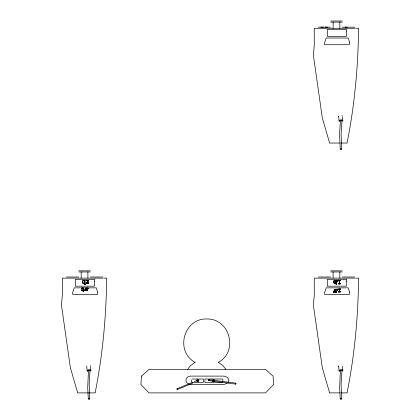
<?xml version="1.0" encoding="UTF-8"?>
<svg xmlns="http://www.w3.org/2000/svg" width="420" height="420" viewBox="0 0 420 420"><rect width="100%" height="100%" fill="white"/><g stroke="black" fill="none" stroke-linecap="round" stroke-linejoin="round"><path stroke-width="0.63" d="M89.786 370.639A0.772 0.389 -5.2 0 1 89.628 370.839A0.772 0.425 -6 0 0 89.733 370.76L89.733 370.445A0.772 0.389 -5.2 0 0 88.41 370.445L88.258 370.655A0.772 0.425 -6 0 0 88.415 370.96M341.665 120.918L341.665 120.598A0.772 0.389 -5.2 0 0 340.342 120.598L340.19 120.808A0.772 0.425 -6 0 0 340.342 121.112A0.772 0.389 -5.2 0 1 340.242 120.692M341.665 370.76L341.665 370.445A0.772 0.389 -5.2 0 0 340.342 370.445L340.19 370.655A0.772 0.425 -6 0 0 340.342 370.96M84.536 284.508C84.735 279.652 84.32 286.65 85.139 284.245L85.381 284.319M84.583 280.597L84.688 281.148L84.583 280.597L85.428 280.67M84.835 280.859L84.908 284.277L84.835 280.859L85.292 280.896M87.649 283.295C86.951 281.962 88.93 284.183 88.384 283.033L88.625 283.106M86.72 283.101L87.659 282.293L87.791 280.896L87.775 282.329L86.425 283.101M87.938 280.849L88.022 283.07L87.938 280.849C90.841 280.891 85.365 280.088 86.651 280.896L86.368 280.728M89.933 371.963L89.177 384.043L89.68 398.995L88.31 398.958L87.712 387.639L88.4 372.104M341.77 149.132L340.242 149.116L339.575 134.148L340.331 122.257M341.864 371.963L341.108 384.043L341.612 398.995L340.242 398.958L339.644 387.639L340.331 372.104M336.315 292.131L336.389 290.934L336.567 292.31L333.664 292.535L333.748 291.139L333.931 292.315L334.992 292.236L335.002 289.49C332.194 289.506 338.084 289.055 335.265 289.469L335.255 292.215L335.265 289.469M333.664 292.535L333.611 291.281M333.931 292.315L333.842 291.16M334.992 292.236L335.002 289.49M339.37 289.154L339.36 291.9L339.37 289.154L337.649 289.286L337.659 290.546L337.355 290.099L337.391 289.107L340.389 288.907L339.628 289.133L339.533 291.517L339.623 291.879L340.405 291.916L338.604 292.126L338.52 291.622L340.321 291.554L339.533 291.517M337.701 290.441L337.649 289.286M339.623 291.879L339.628 289.133M83.407 289.926L84.037 290.031L83.375 290.131L83.459 290.493L84.068 290.462L83.491 290.288L83.543 288.236L81.506 288.246L81.648 288.776L83.328 288.661L83.307 289.842M83.606 288.341L83.491 290.288M334.908 283.3C333.344 284.413 332.75 278.434 336.005 280.996L335.932 280.429L336.005 280.996M333.548 282.408L333.711 281.09L334.793 280.361M333.853 282.345L334.016 280.991L335.291 280.749L334.645 280.702M334.378 280.723L333.695 281.836M335.695 282.671C335.874 281.09 336.184 280.969 335.695 282.671L334.63 282.97L335.459 282.776M84.667 282.807C81.443 285.815 81.774 278.203 84.688 281.148M82.467 282.975L82.299 281.426L83.192 280.523M82.336 281.941C83.023 280.009 84.788 280.502 84.588 282.434C83.475 284.818 81.617 280.817 82.829 282.933M82.446 281.978L83.045 280.844M83.764 283.138L84.473 282.397L84.493 281.316M83.375 290.131L83.123 290.855L83.113 290.131L81.564 290.026L83.15 289.926L83.244 288.298L81.459 288.314M83.113 290.131L83.118 291.186L83.459 290.493M86.651 290.131L86.74 289.627C84.556 290.488 84.677 289.853 86.783 289.359L86.966 288.262C82.698 288.157 90.463 287.931 87.224 288.256L86.945 289.926C87.948 289.58 87.764 291.086 86.74 290.493L86.651 290.131L87.575 290.031M85.958 290.236L86.867 289.721L86.966 288.262M87.224 288.256L87.029 290.288L87.659 290.393M95.135 392.894C102.653 355.173 106.27 316.565 106.638 278.124L103.667 278.124M347.067 143.047C354.585 105.326 358.202 66.722 358.565 28.277L355.598 28.277M347.067 392.894C354.585 355.173 358.202 316.565 358.565 278.124L355.598 278.124M337.218 280.392L337.344 281.878L337.486 280.644L339.281 280.644L339.339 283.757C336.478 284.056 342.326 283.994 339.544 283.7L339.481 280.586L340.337 280.481L337.218 280.392L337.439 281.915L337.486 280.644M333.695 291.643L333.653 291.175M337.659 290.546L337.617 290.084M87.77 282.671C87.433 283.742 85.302 283.316 86.116 282.875M86.011 283.206L86.063 282.865L86.378 283.096M336.62 284.314L336.068 284.382L335.974 282.602L336.005 284.33C337.995 284.692 334.698 282.24 336.194 280.686L336.719 280.539L335.932 280.429M336.194 280.686L336.782 280.592L335.995 280.481M338.662 283.988L340.342 283.81M88.494 283.332L87.911 283.033M84.793 284.245L85.381 284.508M209.071 380.284L208.493 380.436L208.572 379.669L235.856 383.15L236.04 383.46A0.64 0.488 -82.5 0 1 235.998 383.833L235.672 384.106L208.656 380.546M335.349 289.832C338.173 289.417 332.283 289.868 335.087 289.853M339.717 289.495L340.51 289.333L338.053 289.427M228.086 382.326C230.57 379.103 226.275 375.727 223.083 376.1L191.499 376.1C184.165 375.554 184.165 384.951 191.499 384.405L223.083 384.405L224.579 384.263L227.167 383.187M81.701 290.315L83.197 290.493M87.313 288.619C90.547 288.293 82.782 288.519 87.05 288.624M187.688 369.274L190.276 365.904L195.095 362.203M336.037 282.649L335.459 283.075L335.974 282.602M83.538 283.427L84.556 282.776M177.329 389.524L177.408 388.994L177.014 388.768M87.659 282.639L86.546 283.395M197.5 380.284L197.347 380.846L197.915 380.998L198.109 380.536L197.6 380.242L194.093 381.696M218.369 362.381C238.681 351.325 229.856 318.37 206.729 318.959C183.608 318.37 174.778 351.325 195.095 362.381M197.915 380.998L198.051 380.557M85.538 290.341C84.037 289.921 86.473 291.139 86.825 289.984L86.74 289.627M83.722 288.818L82.835 288.346L81.569 288.745M213.271 380.284L213.859 380.342M335.165 283.201L335.522 283.127M192.549 382.331L176.941 388.799L176.862 389.335L177.256 389.555L192.864 383.093M213.544 381.15L213.04 380.714M339.481 280.586L340.3 280.581L337.281 280.445M213.665 381.166L213.402 381.171M340.242 149.105L341.775 149.126L341.108 134.195L341.864 122.12M88.31 398.953L89.843 398.969M340.242 398.953L341.775 398.969M197.584 380.247L198.067 380.436M337.733 289.648L339.455 289.517M333.842 291.953L334.903 291.874M335.165 291.853L336.226 291.769M338.656 291.585L339.271 291.538M333.575 292.173L336.478 291.953M337.549 280.697L339.281 280.644M339.339 283.757L338.719 283.778M339.544 283.7L340.358 283.768M336.262 284.062L336.814 284.324M330.692 21L342.253 21M330.692 22.118L342.253 22.118M320.943 27.137L323.342 27.137M325.138 27.137L327.673 27.137M344.978 27.137L347.387 27.137M318.413 27.158L330.577 27.158M342.374 27.158L354.764 27.158M346.673 28.277L314.255 28.277L314.255 45.633L313.362 55.151L322.308 117.852L329.6 143.047M346.967 28.277L354.764 28.277M329.899 143.047L340.027 143.047M341.119 143.047L346.768 143.047M78.761 270.848L90.326 270.848M330.692 270.848L342.253 270.848M78.761 271.966L90.326 271.966M330.692 271.966L342.253 271.966M66.481 277.006L78.645 277.006M90.442 277.006L102.832 277.006M318.413 277.006L330.577 277.006M342.374 277.006L354.764 277.006M94.742 278.124L62.328 278.124L62.328 295.481L61.435 304.999L70.376 367.7L77.669 392.894M95.036 278.124L102.832 278.124M346.673 278.124L314.255 278.124L314.255 295.481L313.362 304.999L322.308 367.7L329.6 392.894M346.967 278.124L354.764 278.124M86.541 280.859L87.791 280.896M192.187 379.019L203.385 379.019L203.385 382.379L192.187 382.379L191.63 381.538M222.275 382.379L204.918 382.379L204.918 379.019L222.275 379.019L222.836 379.722L222.836 381.67M77.968 392.894L88.662 392.894M89.192 392.894L94.841 392.894M329.899 392.894L340.027 392.894M341.119 392.894L346.768 392.894M235.856 383.15L235.531 383.423A0.64 0.488 -82.5 0 0 235.489 383.791L235.672 384.106M86.268 283.059L86.536 283.138L86.084 282.912M334.688 283.022L333.9 282.487M84.189 280.686L84.578 281.111M208.85 379.596L209.108 379.916M335.228 280.697L335.811 281.169M218.369 362.203L223.188 365.904L225.776 369.274M337.47 290.561L337.391 289.107M340.389 288.907L340.468 289.411M340.247 289.086L340.331 289.448M340.284 291.485L340.363 291.994M340.153 291.469L340.237 291.832M338.52 291.622L338.604 292.126M337.475 290.225L337.565 290.588M336.074 289.238L336.152 289.742M336.483 290.96L336.599 291.422M336.389 290.934L336.478 291.296M335.937 289.417L336.021 289.779M336.294 290.971L336.383 291.333M336.257 291.081L336.341 291.438M334.325 289.543L334.415 289.905M334.205 289.38L334.283 289.884M334.157 289.459L334.246 289.816M333.748 291.139L333.832 291.496M88.006 288.089L88.121 288.519M87.985 288.23L88.069 288.587M87.848 288.256L87.932 288.619M87.544 289.957L87.607 290.462M87.418 289.926L87.507 290.288M87.386 290.131L87.47 290.493M86.783 289.359L86.867 289.721M85.827 288.262L85.916 288.624M85.722 288.089L85.811 288.451M85.67 288.162L85.785 288.598M85.874 289.873L85.995 290.441M85.659 290.157L85.743 290.514M85.302 289.947L85.517 290.54M85.134 289.837L85.302 290.514M85.013 289.774L85.15 290.141M84.914 289.8L85.113 290.419M84.861 289.879L84.982 290.315M84.011 289.957L84.121 290.393M83.438 288.146L83.627 288.598M83.885 289.926L84.068 290.462M83.848 290.131L83.932 290.493M83.307 288.078L83.438 288.792M83.15 288.026L83.328 288.661M82.966 287.994L83.123 288.572M82.751 287.983L82.824 288.545M83.276 290.724L83.359 291.086M83.218 290.824L83.307 291.186M82.462 288.199L82.551 288.561M83.123 290.855L83.207 291.218M82.394 288.005L82.478 288.367M83.013 290.724L83.118 291.186M82.163 288.246L82.246 288.603M82.01 288.073L82.1 288.435M81.884 288.309L81.968 288.671M81.69 288.162L81.774 288.524M81.669 288.382L81.753 288.745M81.506 288.246L81.648 288.776M81.617 289.957L81.805 290.493M81.564 290.026L81.674 290.462M342.457 116.487L342.841 120.708M339.061 120.886L338.62 116.062A1.895 0.95 -5.2 0 0 338.667 116.308M342.457 366.334L342.841 370.556M339.061 370.729L338.62 365.909A1.895 0.95 -5.2 0 0 338.667 366.151M90.526 366.334L90.909 370.556M86.693 365.909L87.129 370.729M339.544 280.639L339.607 283.752M339.218 280.597L339.281 283.71M336.257 280.733L336.326 284.109M339.832 22.118L339.832 28.229M339.832 271.966L339.832 278.072M333.113 22.118L333.113 28.229M333.113 271.966L333.113 278.072M191.63 379.858L191.63 381.276M87.901 271.966L87.901 278.072M81.186 271.966L81.186 278.072M341.717 120.797A0.772 0.389 -5.2 0 1 341.665 120.897M341.906 115.232A1.895 0.95 -5.2 0 1 342.19 115.416M340.384 121.748A1.895 0.95 -5.2 0 1 339.355 120.393A1.895 0.95 -5.2 0 1 342.342 120.057A1.895 0.95 -5.2 0 1 341.828 121.585M341.717 370.639A0.772 0.389 -5.2 0 1 341.665 370.745M340.342 370.918A0.772 0.389 -5.2 0 1 340.242 370.54M340.384 371.59A1.895 0.95 -5.2 0 1 339.355 370.241A1.895 0.95 -5.2 0 1 342.342 369.899A1.895 0.95 -5.2 0 1 341.828 371.427M214.567 381.26A1.118 1.118 0 0 1 212.478 380.704M212.515 380.41A1.118 1.118 0 0 1 214.72 380.704M88.41 370.918A0.772 0.389 -5.2 0 1 88.31 370.54M90.258 365.264A1.895 0.95 -5.2 0 1 90.426 365.484M88.452 371.59A1.895 0.95 -5.2 0 1 87.423 370.241A1.895 0.95 -5.2 0 1 90.416 369.899A1.895 0.95 -5.2 0 1 89.896 371.427M94.311 281.715L94.495 286.178L75.364 286.178L75.547 281.521L75.212 279.463L94.862 279.463L94.311 281.715M346.243 31.873L346.427 36.33L327.29 36.33L327.479 31.673L327.143 29.615L346.794 29.615L346.243 31.873M346.243 281.715L346.427 286.178L327.29 286.178L327.479 281.521L327.143 279.463L346.794 279.463L346.243 281.715M141.498 376.1L140.915 384.494L149.069 392.894L265.514 392.894L273.667 384.494L273.084 376.1L265.514 369.38L149.069 369.38L141.498 376.1M97.598 292.01L97.33 294.578L72.786 294.578L72.555 293.008L74.245 287.858L96.269 287.858L97.598 292.01M349.524 42.163L349.262 44.73L324.718 44.73L324.487 43.16L326.177 38.01L348.201 38.01L349.524 42.163M349.524 292.01L349.262 294.578L324.718 294.578L324.487 293.008L326.177 287.858L348.201 287.858L349.524 292.01M197.227 381.67A1.118 1.118 0 0 0 198.907 380.704A1.118 1.118 0 0 0 197.227 379.733A1.118 1.118 0 0 0 197.227 381.67"/></g></svg>
